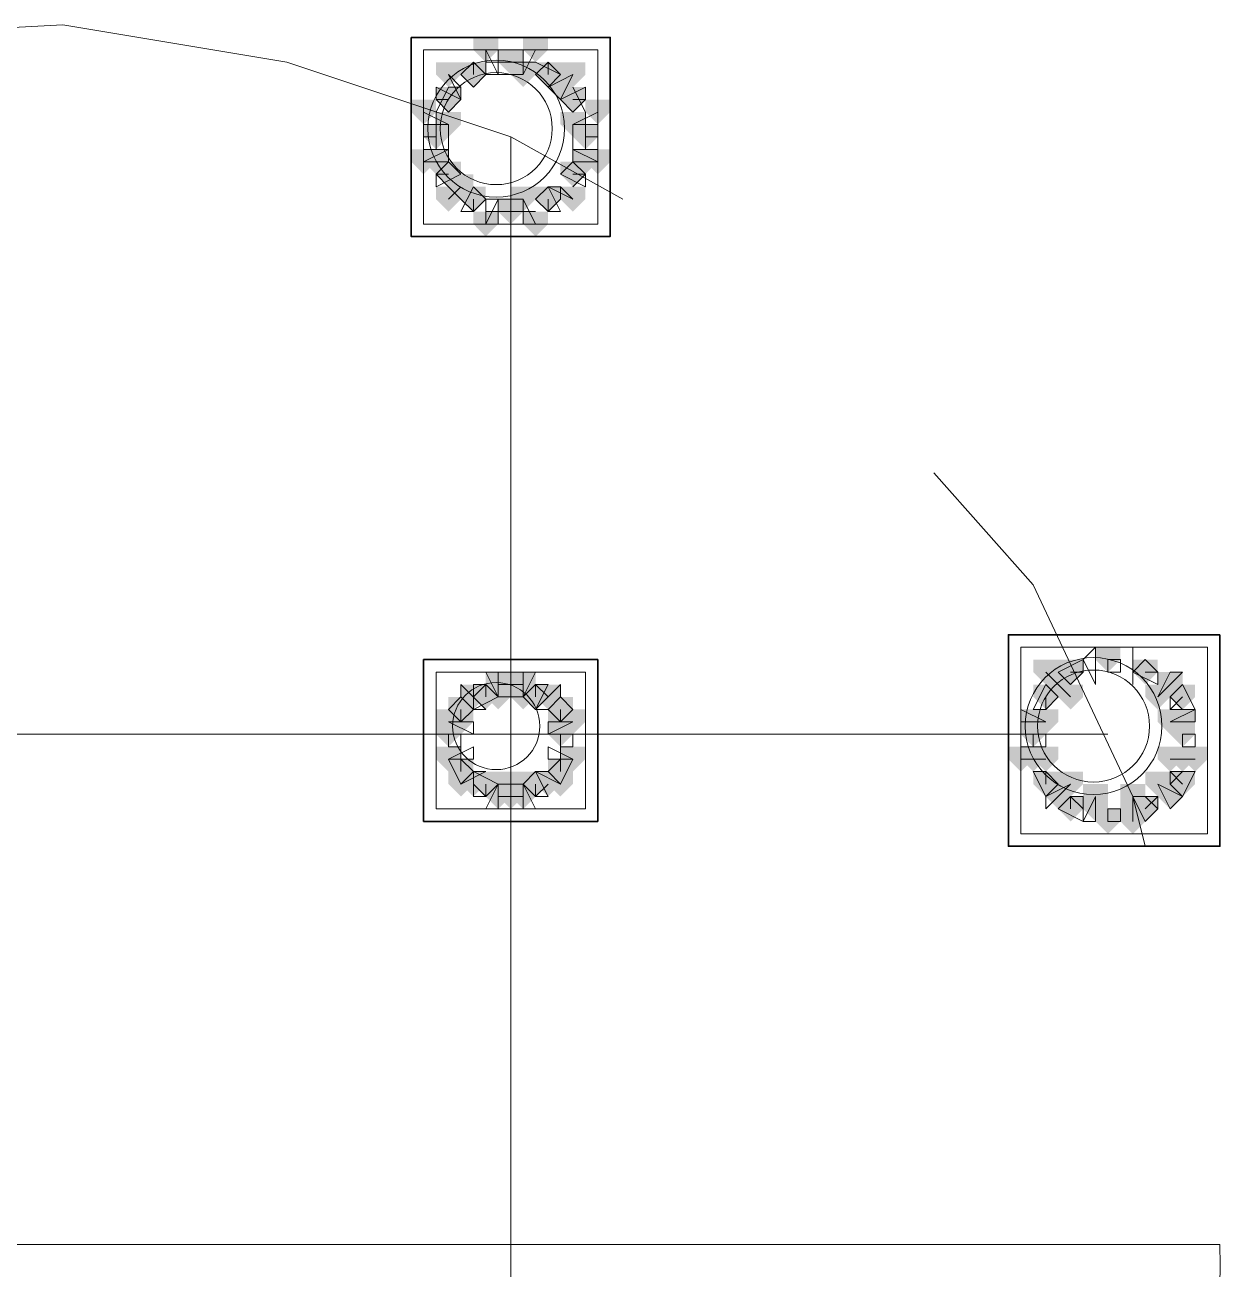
# Model space of a CAD drawing. Header units: millimetres. Extents: x 2315 to 4619, y 1334 to 1897.
# Drawn here: x 3626.15 to 3632.02, y 1554.59 to 1560.69 of the extents above; entities that cross this region are included whole.
import ezdxf

# ---------------------------------------------------------------- set-up
doc = ezdxf.new("R2010")
doc.units = ezdxf.units.MM
for name, color, linetype, true_color in [('PDF_10', 7, 'Continuous', 0x00b85c), ('PDF_AXIS', 7, 'Continuous', 0x00b85c), ('PDF_柱构件', 7, 'Continuous', 0x00b85c), ('PDF_转运站初步方案', 7, 'Continuous', 0x00b85c)]:
    doc.layers.add(name, color=color, linetype=linetype, true_color=true_color)
doc.layers.add('PDF_中心线层', color=1, linetype='Continuous')
doc.layers.add('PDF_粗实线层', color=7, linetype='Continuous')

msp = doc.modelspace()

# ---------------------------------------------------------------- hatches: boundary and pattern name
at = {"layer": 'PDF_10', "transparency": 33554559}
for points in [[(3628.5337, 1560.5703), (3628.4726, 1560.5703), (3628.4726, 1560.5093), (3628.5337, 1560.4482), (3628.5948, 1560.5093), (3628.5948, 1560.5703)], [(3628.5337, 1560.5703), (3628.4726, 1560.5703), (3628.4726, 1560.5093), (3628.5337, 1560.4482), (3628.5948, 1560.5093), (3628.5948, 1560.5703)], [(3628.5337, 1560.5703), (3628.4726, 1560.5703), (3628.4726, 1560.5093), (3628.5337, 1560.4482), (3628.5948, 1560.5093), (3628.5948, 1560.5703)], [(3628.3505, 1560.5093), (3628.2894, 1560.5093), (3628.2894, 1560.4482), (3628.3505, 1560.3871), (3628.4115, 1560.4482), (3628.4115, 1560.5093)], [(3628.3505, 1560.5093), (3628.2894, 1560.5093), (3628.2894, 1560.4482), (3628.3505, 1560.3871), (3628.4115, 1560.4482), (3628.4115, 1560.5093)], [(3628.7169, 1560.5093), (3628.6559, 1560.5093), (3628.6559, 1560.4482), (3628.7169, 1560.3871), (3628.778, 1560.4482), (3628.778, 1560.5093)], [(3628.7169, 1560.5093), (3628.6559, 1560.5093), (3628.6559, 1560.4482), (3628.7169, 1560.3871), (3628.778, 1560.4482), (3628.778, 1560.5093)], [(3628.2283, 1560.3871), (3628.1672, 1560.3871), (3628.1672, 1560.326), (3628.2283, 1560.2649), (3628.2894, 1560.326), (3628.2894, 1560.3871)], [(3628.2283, 1560.3871), (3628.1672, 1560.3871), (3628.1672, 1560.326), (3628.2283, 1560.2649), (3628.2894, 1560.326), (3628.2894, 1560.3871)], [(3628.8391, 1560.3871), (3628.778, 1560.3871), (3628.778, 1560.326), (3628.8391, 1560.2649), (3628.9002, 1560.326), (3628.9002, 1560.3871)], [(3628.8391, 1560.3871), (3628.778, 1560.3871), (3628.778, 1560.326), (3628.8391, 1560.2649), (3628.9002, 1560.326), (3628.9002, 1560.3871)], [(3628.1672, 1560.2039), (3628.1061, 1560.2039), (3628.1061, 1560.1428), (3628.1672, 1560.0817), (3628.2283, 1560.1428), (3628.2283, 1560.2039)], [(3628.1672, 1560.2039), (3628.1061, 1560.2039), (3628.1061, 1560.1428), (3628.1672, 1560.0817), (3628.2283, 1560.1428), (3628.2283, 1560.2039)], [(3628.9002, 1560.2039), (3628.8391, 1560.2039), (3628.8391, 1560.1428), (3628.9002, 1560.0817), (3628.9613, 1560.1428), (3628.9613, 1560.2039)], [(3628.9002, 1560.2039), (3628.8391, 1560.2039), (3628.8391, 1560.1428), (3628.9002, 1560.0817), (3628.9613, 1560.1428), (3628.9613, 1560.2039)], [(3628.2283, 1560.0206), (3628.1672, 1560.0206), (3628.1672, 1559.9595), (3628.2283, 1559.8985), (3628.2894, 1559.9595), (3628.2894, 1560.0206)], [(3628.2283, 1560.0206), (3628.1672, 1560.0206), (3628.1672, 1559.9595), (3628.2283, 1559.8985), (3628.2894, 1559.9595), (3628.2894, 1560.0206)], [(3628.8391, 1560.0206), (3628.778, 1560.0206), (3628.778, 1559.9595), (3628.8391, 1559.8985), (3628.9002, 1559.9595), (3628.9002, 1560.0206)], [(3628.8391, 1560.0206), (3628.778, 1560.0206), (3628.778, 1559.9595), (3628.8391, 1559.8985), (3628.9002, 1559.9595), (3628.9002, 1560.0206)], [(3628.3505, 1559.8985), (3628.2894, 1559.8985), (3628.2894, 1559.8374), (3628.3505, 1559.7763), (3628.4115, 1559.8374), (3628.4115, 1559.8985)], [(3628.3505, 1559.8985), (3628.2894, 1559.8985), (3628.2894, 1559.8374), (3628.3505, 1559.7763), (3628.4115, 1559.8374), (3628.4115, 1559.8985)], [(3628.7169, 1559.8985), (3628.6559, 1559.8985), (3628.6559, 1559.8374), (3628.7169, 1559.7763), (3628.778, 1559.8374), (3628.778, 1559.8985)], [(3628.7169, 1559.8985), (3628.6559, 1559.8985), (3628.6559, 1559.8374), (3628.7169, 1559.7763), (3628.778, 1559.8374), (3628.778, 1559.8985)], [(3628.5337, 1559.8374), (3628.4726, 1559.8374), (3628.4726, 1559.7763), (3628.5337, 1559.7152), (3628.5948, 1559.7763), (3628.5948, 1559.8374)], [(3628.5337, 1559.8374), (3628.4726, 1559.8374), (3628.4726, 1559.7763), (3628.5337, 1559.7152), (3628.5948, 1559.7763), (3628.5948, 1559.8374)], [(3631.4656, 1557.6385), (3631.4045, 1557.6385), (3631.4045, 1557.5774), (3631.4656, 1557.5163), (3631.5267, 1557.5774), (3631.5267, 1557.6385)], [(3631.4656, 1557.6385), (3631.4045, 1557.6385), (3631.4045, 1557.5774), (3631.4656, 1557.5163), (3631.5267, 1557.5774), (3631.5267, 1557.6385)], [(3631.2824, 1557.5774), (3631.2213, 1557.5774), (3631.2213, 1557.5163), (3631.2824, 1557.4552), (3631.3434, 1557.5163), (3631.3434, 1557.5774)], [(3631.2824, 1557.5774), (3631.2213, 1557.5774), (3631.2213, 1557.5163), (3631.2824, 1557.4552), (3631.3434, 1557.5163), (3631.3434, 1557.5774)], [(3631.2824, 1557.5774), (3631.2213, 1557.5774), (3631.2213, 1557.5163), (3631.2824, 1557.4552), (3631.3434, 1557.5163), (3631.3434, 1557.5774)], [(3631.6488, 1557.5774), (3631.5878, 1557.5774), (3631.5878, 1557.5163), (3631.6488, 1557.4552), (3631.7099, 1557.5163), (3631.7099, 1557.5774)], [(3631.6488, 1557.5774), (3631.5878, 1557.5774), (3631.5878, 1557.5163), (3631.6488, 1557.4552), (3631.7099, 1557.5163), (3631.7099, 1557.5774)], [(3628.5337, 1557.5163), (3628.4726, 1557.5163), (3628.4726, 1557.4552), (3628.5337, 1557.3941), (3628.5948, 1557.4552), (3628.5948, 1557.5163)], [(3628.5337, 1557.5163), (3628.4726, 1557.5163), (3628.4726, 1557.4552), (3628.5337, 1557.3941), (3628.5948, 1557.4552), (3628.5948, 1557.5163)], [(3628.5337, 1557.5163), (3628.4726, 1557.5163), (3628.4726, 1557.4552), (3628.5337, 1557.3941), (3628.5948, 1557.4552), (3628.5948, 1557.5163)], [(3628.4115, 1557.4552), (3628.3505, 1557.4552), (3628.3505, 1557.3941), (3628.4115, 1557.333), (3628.4726, 1557.3941), (3628.4726, 1557.4552)], [(3628.4115, 1557.4552), (3628.3505, 1557.4552), (3628.3505, 1557.3941), (3628.4115, 1557.333), (3628.4726, 1557.3941), (3628.4726, 1557.4552)], [(3628.6559, 1557.4552), (3628.5948, 1557.4552), (3628.5948, 1557.3941), (3628.6559, 1557.333), (3628.7169, 1557.3941), (3628.7169, 1557.4552)], [(3628.6559, 1557.4552), (3628.5948, 1557.4552), (3628.5948, 1557.3941), (3628.6559, 1557.333), (3628.7169, 1557.3941), (3628.7169, 1557.4552)], [(3631.1602, 1557.4552), (3631.0991, 1557.4552), (3631.0991, 1557.3941), (3631.1602, 1557.333), (3631.2213, 1557.3941), (3631.2213, 1557.4552)], [(3631.1602, 1557.4552), (3631.0991, 1557.4552), (3631.0991, 1557.3941), (3631.1602, 1557.333), (3631.2213, 1557.3941), (3631.2213, 1557.4552)], [(3631.8321, 1557.4552), (3631.771, 1557.4552), (3631.771, 1557.3941), (3631.8321, 1557.333), (3631.8932, 1557.3941), (3631.8932, 1557.4552)], [(3631.8321, 1557.4552), (3631.771, 1557.4552), (3631.771, 1557.3941), (3631.8321, 1557.333), (3631.8932, 1557.3941), (3631.8932, 1557.4552)], [(3628.2894, 1557.3941), (3628.2283, 1557.3941), (3628.2283, 1557.333), (3628.2894, 1557.272), (3628.3505, 1557.333), (3628.3505, 1557.3941)], [(3628.2894, 1557.3941), (3628.2283, 1557.3941), (3628.2283, 1557.333), (3628.2894, 1557.272), (3628.3505, 1557.333), (3628.3505, 1557.3941)], [(3628.2894, 1557.3941), (3628.2283, 1557.3941), (3628.2283, 1557.333), (3628.2894, 1557.272), (3628.3505, 1557.333), (3628.3505, 1557.3941)], [(3628.778, 1557.3941), (3628.7169, 1557.3941), (3628.7169, 1557.333), (3628.778, 1557.272), (3628.8391, 1557.333), (3628.8391, 1557.3941)], [(3628.778, 1557.3941), (3628.7169, 1557.3941), (3628.7169, 1557.333), (3628.778, 1557.272), (3628.8391, 1557.333), (3628.8391, 1557.3941)], [(3628.778, 1557.3941), (3628.7169, 1557.3941), (3628.7169, 1557.333), (3628.778, 1557.272), (3628.8391, 1557.333), (3628.8391, 1557.3941)], [(3628.2283, 1557.272), (3628.1672, 1557.272), (3628.1672, 1557.2109), (3628.2283, 1557.1498), (3628.2894, 1557.2109), (3628.2894, 1557.272)], [(3628.2283, 1557.272), (3628.1672, 1557.272), (3628.1672, 1557.2109), (3628.2283, 1557.1498), (3628.2894, 1557.2109), (3628.2894, 1557.272)], [(3628.778, 1557.272), (3628.7169, 1557.272), (3628.7169, 1557.2109), (3628.778, 1557.1498), (3628.8391, 1557.2109), (3628.8391, 1557.272)], [(3628.778, 1557.272), (3628.7169, 1557.272), (3628.7169, 1557.2109), (3628.778, 1557.1498), (3628.8391, 1557.2109), (3628.8391, 1557.272)], [(3631.0991, 1557.272), (3631.038, 1557.272), (3631.038, 1557.2109), (3631.0991, 1557.1498), (3631.1602, 1557.2109), (3631.1602, 1557.272)], [(3631.0991, 1557.272), (3631.038, 1557.272), (3631.038, 1557.2109), (3631.0991, 1557.1498), (3631.1602, 1557.2109), (3631.1602, 1557.272)], [(3631.8321, 1557.272), (3631.771, 1557.272), (3631.771, 1557.2109), (3631.8321, 1557.1498), (3631.8932, 1557.2109), (3631.8932, 1557.272)], [(3631.8321, 1557.272), (3631.771, 1557.272), (3631.771, 1557.2109), (3631.8321, 1557.1498), (3631.8932, 1557.2109), (3631.8932, 1557.272)], [(3628.2894, 1557.0887), (3628.2283, 1557.0887), (3628.2283, 1557.0276), (3628.2894, 1556.9666), (3628.3505, 1557.0276), (3628.3505, 1557.0887)], [(3628.2894, 1557.0887), (3628.2283, 1557.0887), (3628.2283, 1557.0276), (3628.2894, 1556.9666), (3628.3505, 1557.0276), (3628.3505, 1557.0887)], [(3628.778, 1557.0887), (3628.7169, 1557.0887), (3628.7169, 1557.0276), (3628.778, 1556.9666), (3628.8391, 1557.0276), (3628.8391, 1557.0887)], [(3628.778, 1557.0887), (3628.7169, 1557.0887), (3628.7169, 1557.0276), (3628.778, 1556.9666), (3628.8391, 1557.0276), (3628.8391, 1557.0887)], [(3628.4115, 1557.0276), (3628.3505, 1557.0276), (3628.3505, 1556.9666), (3628.4115, 1556.9055), (3628.4726, 1556.9666), (3628.4726, 1557.0276)], [(3628.4115, 1557.0276), (3628.3505, 1557.0276), (3628.3505, 1556.9666), (3628.4115, 1556.9055), (3628.4726, 1556.9666), (3628.4726, 1557.0276)], [(3628.6559, 1557.0276), (3628.5948, 1557.0276), (3628.5948, 1556.9666), (3628.6559, 1556.9055), (3628.7169, 1556.9666), (3628.7169, 1557.0276)], [(3628.6559, 1557.0276), (3628.5948, 1557.0276), (3628.5948, 1556.9666), (3628.6559, 1556.9055), (3628.7169, 1556.9666), (3628.7169, 1557.0276)], [(3631.1602, 1557.0276), (3631.0991, 1557.0276), (3631.0991, 1556.9666), (3631.1602, 1556.9055), (3631.2213, 1556.9666), (3631.2213, 1557.0276)], [(3631.1602, 1557.0276), (3631.0991, 1557.0276), (3631.0991, 1556.9666), (3631.1602, 1556.9055), (3631.2213, 1556.9666), (3631.2213, 1557.0276)], [(3631.8321, 1557.0276), (3631.771, 1557.0276), (3631.771, 1556.9666), (3631.8321, 1556.9055), (3631.8932, 1556.9666), (3631.8932, 1557.0276)], [(3631.8321, 1557.0276), (3631.771, 1557.0276), (3631.771, 1556.9666), (3631.8321, 1556.9055), (3631.8932, 1556.9666), (3631.8932, 1557.0276)], [(3628.5337, 1556.9666), (3628.4726, 1556.9666), (3628.4726, 1556.9055), (3628.5337, 1556.8444), (3628.5948, 1556.9055), (3628.5948, 1556.9666)], [(3628.5337, 1556.9666), (3628.4726, 1556.9666), (3628.4726, 1556.9055), (3628.5337, 1556.8444), (3628.5948, 1556.9055), (3628.5948, 1556.9666)], [(3628.5337, 1556.9666), (3628.4726, 1556.9666), (3628.4726, 1556.9055), (3628.5337, 1556.8444), (3628.5948, 1556.9055), (3628.5948, 1556.9666)], [(3631.2824, 1556.9055), (3631.2213, 1556.9055), (3631.2213, 1556.8444), (3631.2824, 1556.7833), (3631.3434, 1556.8444), (3631.3434, 1556.9055)], [(3631.2824, 1556.9055), (3631.2213, 1556.9055), (3631.2213, 1556.8444), (3631.2824, 1556.7833), (3631.3434, 1556.8444), (3631.3434, 1556.9055)], [(3631.6488, 1556.9055), (3631.5878, 1556.9055), (3631.5878, 1556.8444), (3631.6488, 1556.7833), (3631.7099, 1556.8444), (3631.7099, 1556.9055)], [(3631.6488, 1556.9055), (3631.5878, 1556.9055), (3631.5878, 1556.8444), (3631.6488, 1556.7833), (3631.7099, 1556.8444), (3631.7099, 1556.9055)], [(3631.4656, 1556.8444), (3631.4045, 1556.8444), (3631.4045, 1556.7833), (3631.4656, 1556.7222), (3631.5267, 1556.7833), (3631.5267, 1556.8444)], [(3631.4656, 1556.8444), (3631.4045, 1556.8444), (3631.4045, 1556.7833), (3631.4656, 1556.7222), (3631.5267, 1556.7833), (3631.5267, 1556.8444)]]:
    msp.add_hatch(color=256, dxfattribs=at).paths.add_polyline_path(points)
at = {"layer": 'PDF_柱构件', "transparency": 33554559}
for points in [[(3628.4115, 1560.6314), (3628.3505, 1560.6314), (3628.3505, 1560.5703), (3628.4115, 1560.5093), (3628.4726, 1560.5703), (3628.4726, 1560.6314)], [(3628.6559, 1560.6314), (3628.5948, 1560.6314), (3628.5948, 1560.5703), (3628.6559, 1560.5093), (3628.7169, 1560.5703), (3628.7169, 1560.6314)], [(3628.2283, 1560.5093), (3628.1672, 1560.5093), (3628.1672, 1560.4482), (3628.2283, 1560.3871), (3628.2894, 1560.4482), (3628.2894, 1560.5093)], [(3628.5948, 1560.5093), (3628.5337, 1560.5093), (3628.5337, 1560.4482), (3628.5948, 1560.3871), (3628.6559, 1560.4482), (3628.6559, 1560.5093)], [(3628.8391, 1560.5093), (3628.778, 1560.5093), (3628.778, 1560.4482), (3628.8391, 1560.3871), (3628.9002, 1560.4482), (3628.9002, 1560.5093)], [(3628.778, 1560.4482), (3628.7169, 1560.4482), (3628.7169, 1560.3871), (3628.778, 1560.326), (3628.8391, 1560.3871), (3628.8391, 1560.4482)], [(3628.1061, 1560.326), (3628.0451, 1560.326), (3628.0451, 1560.2649), (3628.1061, 1560.2039), (3628.1672, 1560.2649), (3628.1672, 1560.326)], [(3628.9613, 1560.326), (3628.9002, 1560.326), (3628.9002, 1560.2649), (3628.9613, 1560.2039), (3629.0223, 1560.2649), (3629.0223, 1560.326)], [(3628.2283, 1560.2649), (3628.1672, 1560.2649), (3628.1672, 1560.2039), (3628.2283, 1560.1428), (3628.2894, 1560.2039), (3628.2894, 1560.2649)], [(3628.8391, 1560.2649), (3628.778, 1560.2649), (3628.778, 1560.2039), (3628.8391, 1560.1428), (3628.9002, 1560.2039), (3628.9002, 1560.2649)], [(3628.1061, 1560.0817), (3628.0451, 1560.0817), (3628.0451, 1560.0206), (3628.1061, 1559.9595), (3628.1672, 1560.0206), (3628.1672, 1560.0817)], [(3628.1672, 1560.0817), (3628.1061, 1560.0817), (3628.1061, 1560.0206), (3628.1672, 1559.9595), (3628.2283, 1560.0206), (3628.2283, 1560.0817)], [(3628.9002, 1560.0817), (3628.8391, 1560.0817), (3628.8391, 1560.0206), (3628.9002, 1559.9595), (3628.9613, 1560.0206), (3628.9613, 1560.0817)], [(3628.9613, 1560.0817), (3628.9002, 1560.0817), (3628.9002, 1560.0206), (3628.9613, 1559.9595), (3629.0223, 1560.0206), (3629.0223, 1560.0817)], [(3628.2894, 1559.9595), (3628.2283, 1559.9595), (3628.2283, 1559.8985), (3628.2894, 1559.8374), (3628.3505, 1559.8985), (3628.3505, 1559.9595)], [(3628.2283, 1559.8985), (3628.1672, 1559.8985), (3628.1672, 1559.8374), (3628.2283, 1559.7763), (3628.2894, 1559.8374), (3628.2894, 1559.8985)], [(3628.5948, 1559.8985), (3628.5337, 1559.8985), (3628.5337, 1559.8374), (3628.5948, 1559.7763), (3628.6559, 1559.8374), (3628.6559, 1559.8985)], [(3628.8391, 1559.8985), (3628.778, 1559.8985), (3628.778, 1559.8374), (3628.8391, 1559.7763), (3628.9002, 1559.8374), (3628.9002, 1559.8985)], [(3628.4115, 1559.7763), (3628.3505, 1559.7763), (3628.3505, 1559.7152), (3628.4115, 1559.6541), (3628.4726, 1559.7152), (3628.4726, 1559.7763)], [(3628.6559, 1559.7763), (3628.5948, 1559.7763), (3628.5948, 1559.7152), (3628.6559, 1559.6541), (3628.7169, 1559.7152), (3628.7169, 1559.7763)], [(3631.1602, 1557.5774), (3631.0991, 1557.5774), (3631.0991, 1557.5163), (3631.1602, 1557.4552), (3631.2213, 1557.5163), (3631.2213, 1557.5774)], [(3628.4726, 1557.5163), (3628.4115, 1557.5163), (3628.4115, 1557.4552), (3628.4726, 1557.3941), (3628.5337, 1557.4552), (3628.5337, 1557.5163)], [(3628.5948, 1557.5163), (3628.5337, 1557.5163), (3628.5337, 1557.4552), (3628.5948, 1557.3941), (3628.6559, 1557.4552), (3628.6559, 1557.5163)], [(3631.2213, 1557.5163), (3631.1602, 1557.5163), (3631.1602, 1557.4552), (3631.2213, 1557.3941), (3631.2824, 1557.4552), (3631.2824, 1557.5163)], [(3631.771, 1557.5163), (3631.7099, 1557.5163), (3631.7099, 1557.4552), (3631.771, 1557.3941), (3631.8321, 1557.4552), (3631.8321, 1557.5163)], [(3628.3505, 1557.4552), (3628.2894, 1557.4552), (3628.2894, 1557.3941), (3628.3505, 1557.333), (3628.4115, 1557.3941), (3628.4115, 1557.4552)], [(3628.4726, 1557.4552), (3628.4115, 1557.4552), (3628.4115, 1557.3941), (3628.4726, 1557.333), (3628.5337, 1557.3941), (3628.5337, 1557.4552)], [(3628.5948, 1557.4552), (3628.5337, 1557.4552), (3628.5337, 1557.3941), (3628.5948, 1557.333), (3628.6559, 1557.3941), (3628.6559, 1557.4552)], [(3628.7169, 1557.4552), (3628.6559, 1557.4552), (3628.6559, 1557.3941), (3628.7169, 1557.333), (3628.778, 1557.3941), (3628.778, 1557.4552)], [(3631.2824, 1557.4552), (3631.2213, 1557.4552), (3631.2213, 1557.3941), (3631.2824, 1557.333), (3631.3434, 1557.3941), (3631.3434, 1557.4552)], [(3631.7099, 1557.4552), (3631.6488, 1557.4552), (3631.6488, 1557.3941), (3631.7099, 1557.333), (3631.771, 1557.3941), (3631.771, 1557.4552)], [(3628.2283, 1557.333), (3628.1672, 1557.333), (3628.1672, 1557.272), (3628.2283, 1557.2109), (3628.2894, 1557.272), (3628.2894, 1557.333)], [(3628.2894, 1557.333), (3628.2283, 1557.333), (3628.2283, 1557.272), (3628.2894, 1557.2109), (3628.3505, 1557.272), (3628.3505, 1557.333)], [(3628.778, 1557.333), (3628.7169, 1557.333), (3628.7169, 1557.272), (3628.778, 1557.2109), (3628.8391, 1557.272), (3628.8391, 1557.333)], [(3628.8391, 1557.333), (3628.778, 1557.333), (3628.778, 1557.272), (3628.8391, 1557.2109), (3628.9002, 1557.272), (3628.9002, 1557.333)], [(3631.0991, 1557.333), (3631.038, 1557.333), (3631.038, 1557.272), (3631.0991, 1557.2109), (3631.1602, 1557.272), (3631.1602, 1557.333)], [(3631.1602, 1557.333), (3631.0991, 1557.333), (3631.0991, 1557.272), (3631.1602, 1557.2109), (3631.2213, 1557.272), (3631.2213, 1557.333)], [(3631.771, 1557.333), (3631.7099, 1557.333), (3631.7099, 1557.272), (3631.771, 1557.2109), (3631.8321, 1557.272), (3631.8321, 1557.333)], [(3631.8321, 1557.333), (3631.771, 1557.333), (3631.771, 1557.272), (3631.8321, 1557.2109), (3631.8932, 1557.272), (3631.8932, 1557.333)], [(3628.2283, 1557.1498), (3628.1672, 1557.1498), (3628.1672, 1557.0887), (3628.2283, 1557.0276), (3628.2894, 1557.0887), (3628.2894, 1557.1498)], [(3628.8391, 1557.1498), (3628.778, 1557.1498), (3628.778, 1557.0887), (3628.8391, 1557.0276), (3628.9002, 1557.0887), (3628.9002, 1557.1498)], [(3631.038, 1557.1498), (3630.9769, 1557.1498), (3630.9769, 1557.0887), (3631.038, 1557.0276), (3631.0991, 1557.0887), (3631.0991, 1557.1498)], [(3631.0991, 1557.1498), (3631.038, 1557.1498), (3631.038, 1557.0887), (3631.0991, 1557.0276), (3631.1602, 1557.0887), (3631.1602, 1557.1498)], [(3631.1602, 1557.1498), (3631.0991, 1557.1498), (3631.0991, 1557.0887), (3631.1602, 1557.0276), (3631.2213, 1557.0887), (3631.2213, 1557.1498)], [(3631.771, 1557.1498), (3631.7099, 1557.1498), (3631.7099, 1557.0887), (3631.771, 1557.0276), (3631.8321, 1557.0887), (3631.8321, 1557.1498)], [(3631.8321, 1557.1498), (3631.771, 1557.1498), (3631.771, 1557.0887), (3631.8321, 1557.0276), (3631.8932, 1557.0887), (3631.8932, 1557.1498)], [(3631.8932, 1557.1498), (3631.8321, 1557.1498), (3631.8321, 1557.0887), (3631.8932, 1557.0276), (3631.9542, 1557.0887), (3631.9542, 1557.1498)], [(3628.2894, 1557.0276), (3628.2283, 1557.0276), (3628.2283, 1556.9666), (3628.2894, 1556.9055), (3628.3505, 1556.9666), (3628.3505, 1557.0276)], [(3628.3505, 1557.0276), (3628.2894, 1557.0276), (3628.2894, 1556.9666), (3628.3505, 1556.9055), (3628.4115, 1556.9666), (3628.4115, 1557.0276)], [(3628.4726, 1557.0276), (3628.4115, 1557.0276), (3628.4115, 1556.9666), (3628.4726, 1556.9055), (3628.5337, 1556.9666), (3628.5337, 1557.0276)], [(3628.5948, 1557.0276), (3628.5337, 1557.0276), (3628.5337, 1556.9666), (3628.5948, 1556.9055), (3628.6559, 1556.9666), (3628.6559, 1557.0276)], [(3628.7169, 1557.0276), (3628.6559, 1557.0276), (3628.6559, 1556.9666), (3628.7169, 1556.9055), (3628.778, 1556.9666), (3628.778, 1557.0276)], [(3628.778, 1557.0276), (3628.7169, 1557.0276), (3628.7169, 1556.9666), (3628.778, 1556.9055), (3628.8391, 1556.9666), (3628.8391, 1557.0276)], [(3631.2824, 1557.0276), (3631.2213, 1557.0276), (3631.2213, 1556.9666), (3631.2824, 1556.9055), (3631.3434, 1556.9666), (3631.3434, 1557.0276)], [(3631.7099, 1557.0276), (3631.6488, 1557.0276), (3631.6488, 1556.9666), (3631.7099, 1556.9055), (3631.771, 1556.9666), (3631.771, 1557.0276)], [(3628.4726, 1556.9666), (3628.4115, 1556.9666), (3628.4115, 1556.9055), (3628.4726, 1556.8444), (3628.5337, 1556.9055), (3628.5337, 1556.9666)], [(3628.5948, 1556.9666), (3628.5337, 1556.9666), (3628.5337, 1556.9055), (3628.5948, 1556.8444), (3628.6559, 1556.9055), (3628.6559, 1556.9666)], [(3631.2213, 1556.9666), (3631.1602, 1556.9666), (3631.1602, 1556.9055), (3631.2213, 1556.8444), (3631.2824, 1556.9055), (3631.2824, 1556.9666)], [(3631.4045, 1556.9666), (3631.3434, 1556.9666), (3631.3434, 1556.9055), (3631.4045, 1556.8444), (3631.4656, 1556.9055), (3631.4656, 1556.9666)], [(3631.5878, 1556.9666), (3631.5267, 1556.9666), (3631.5267, 1556.9055), (3631.5878, 1556.8444), (3631.6488, 1556.9055), (3631.6488, 1556.9666)], [(3631.771, 1556.9666), (3631.7099, 1556.9666), (3631.7099, 1556.9055), (3631.771, 1556.8444), (3631.8321, 1556.9055), (3631.8321, 1556.9666)], [(3631.4045, 1556.9055), (3631.3434, 1556.9055), (3631.3434, 1556.8444), (3631.4045, 1556.7833), (3631.4656, 1556.8444), (3631.4656, 1556.9055)], [(3631.5878, 1556.9055), (3631.5267, 1556.9055), (3631.5267, 1556.8444), (3631.5878, 1556.7833), (3631.6488, 1556.8444), (3631.6488, 1556.9055)], [(3631.5878, 1556.8444), (3631.5267, 1556.8444), (3631.5267, 1556.7833), (3631.5878, 1556.7222), (3631.6488, 1556.7833), (3631.6488, 1556.8444)]]:
    msp.add_hatch(color=256, dxfattribs=at).paths.add_polyline_path(points)
at = {"layer": 'PDF_转运站初步方案', "transparency": 33554559}
for points in [[(3628.5337, 1560.5703), (3628.4726, 1560.5703), (3628.4726, 1560.5093), (3628.5337, 1560.4482), (3628.5948, 1560.5093), (3628.5948, 1560.5703)], [(3628.5337, 1560.5703), (3628.4726, 1560.5703), (3628.4726, 1560.5093), (3628.5337, 1560.4482), (3628.5948, 1560.5093), (3628.5948, 1560.5703)], [(3628.3505, 1560.5093), (3628.2894, 1560.5093), (3628.2894, 1560.4482), (3628.3505, 1560.3871), (3628.4115, 1560.4482), (3628.4115, 1560.5093)], [(3628.3505, 1560.5093), (3628.2894, 1560.5093), (3628.2894, 1560.4482), (3628.3505, 1560.3871), (3628.4115, 1560.4482), (3628.4115, 1560.5093)], [(3628.7169, 1560.5093), (3628.6559, 1560.5093), (3628.6559, 1560.4482), (3628.7169, 1560.3871), (3628.778, 1560.4482), (3628.778, 1560.5093)], [(3628.7169, 1560.5093), (3628.6559, 1560.5093), (3628.6559, 1560.4482), (3628.7169, 1560.3871), (3628.778, 1560.4482), (3628.778, 1560.5093)], [(3628.2283, 1560.3871), (3628.1672, 1560.3871), (3628.1672, 1560.326), (3628.2283, 1560.2649), (3628.2894, 1560.326), (3628.2894, 1560.3871)], [(3628.2283, 1560.3871), (3628.1672, 1560.3871), (3628.1672, 1560.326), (3628.2283, 1560.2649), (3628.2894, 1560.326), (3628.2894, 1560.3871)], [(3628.8391, 1560.3871), (3628.778, 1560.3871), (3628.778, 1560.326), (3628.8391, 1560.2649), (3628.9002, 1560.326), (3628.9002, 1560.3871)], [(3628.8391, 1560.3871), (3628.778, 1560.3871), (3628.778, 1560.326), (3628.8391, 1560.2649), (3628.9002, 1560.326), (3628.9002, 1560.3871)], [(3628.1672, 1560.2039), (3628.1061, 1560.2039), (3628.1061, 1560.1428), (3628.1672, 1560.0817), (3628.2283, 1560.1428), (3628.2283, 1560.2039)], [(3628.1672, 1560.2039), (3628.1061, 1560.2039), (3628.1061, 1560.1428), (3628.1672, 1560.0817), (3628.2283, 1560.1428), (3628.2283, 1560.2039)], [(3628.9002, 1560.2039), (3628.8391, 1560.2039), (3628.8391, 1560.1428), (3628.9002, 1560.0817), (3628.9613, 1560.1428), (3628.9613, 1560.2039)], [(3628.9002, 1560.2039), (3628.8391, 1560.2039), (3628.8391, 1560.1428), (3628.9002, 1560.0817), (3628.9613, 1560.1428), (3628.9613, 1560.2039)], [(3628.2283, 1560.0206), (3628.1672, 1560.0206), (3628.1672, 1559.9595), (3628.2283, 1559.8985), (3628.2894, 1559.9595), (3628.2894, 1560.0206)], [(3628.2283, 1560.0206), (3628.1672, 1560.0206), (3628.1672, 1559.9595), (3628.2283, 1559.8985), (3628.2894, 1559.9595), (3628.2894, 1560.0206)], [(3628.8391, 1560.0206), (3628.778, 1560.0206), (3628.778, 1559.9595), (3628.8391, 1559.8985), (3628.9002, 1559.9595), (3628.9002, 1560.0206)], [(3628.8391, 1560.0206), (3628.778, 1560.0206), (3628.778, 1559.9595), (3628.8391, 1559.8985), (3628.9002, 1559.9595), (3628.9002, 1560.0206)], [(3628.3505, 1559.8985), (3628.2894, 1559.8985), (3628.2894, 1559.8374), (3628.3505, 1559.7763), (3628.4115, 1559.8374), (3628.4115, 1559.8985)], [(3628.3505, 1559.8985), (3628.2894, 1559.8985), (3628.2894, 1559.8374), (3628.3505, 1559.7763), (3628.4115, 1559.8374), (3628.4115, 1559.8985)], [(3628.7169, 1559.8985), (3628.6559, 1559.8985), (3628.6559, 1559.8374), (3628.7169, 1559.7763), (3628.778, 1559.8374), (3628.778, 1559.8985)], [(3628.7169, 1559.8985), (3628.6559, 1559.8985), (3628.6559, 1559.8374), (3628.7169, 1559.7763), (3628.778, 1559.8374), (3628.778, 1559.8985)], [(3628.5337, 1559.8374), (3628.4726, 1559.8374), (3628.4726, 1559.7763), (3628.5337, 1559.7152), (3628.5948, 1559.7763), (3628.5948, 1559.8374)], [(3628.5337, 1559.8374), (3628.4726, 1559.8374), (3628.4726, 1559.7763), (3628.5337, 1559.7152), (3628.5948, 1559.7763), (3628.5948, 1559.8374)], [(3631.4656, 1557.6385), (3631.4045, 1557.6385), (3631.4045, 1557.5774), (3631.4656, 1557.5163), (3631.5267, 1557.5774), (3631.5267, 1557.6385)], [(3631.4656, 1557.6385), (3631.4045, 1557.6385), (3631.4045, 1557.5774), (3631.4656, 1557.5163), (3631.5267, 1557.5774), (3631.5267, 1557.6385)], [(3631.2824, 1557.5774), (3631.2213, 1557.5774), (3631.2213, 1557.5163), (3631.2824, 1557.4552), (3631.3434, 1557.5163), (3631.3434, 1557.5774)], [(3631.2824, 1557.5774), (3631.2213, 1557.5774), (3631.2213, 1557.5163), (3631.2824, 1557.4552), (3631.3434, 1557.5163), (3631.3434, 1557.5774)], [(3631.6488, 1557.5774), (3631.5878, 1557.5774), (3631.5878, 1557.5163), (3631.6488, 1557.4552), (3631.7099, 1557.5163), (3631.7099, 1557.5774)], [(3631.6488, 1557.5774), (3631.5878, 1557.5774), (3631.5878, 1557.5163), (3631.6488, 1557.4552), (3631.7099, 1557.5163), (3631.7099, 1557.5774)], [(3628.5337, 1557.5163), (3628.4726, 1557.5163), (3628.4726, 1557.4552), (3628.5337, 1557.3941), (3628.5948, 1557.4552), (3628.5948, 1557.5163)], [(3628.5337, 1557.5163), (3628.4726, 1557.5163), (3628.4726, 1557.4552), (3628.5337, 1557.3941), (3628.5948, 1557.4552), (3628.5948, 1557.5163)], [(3628.4115, 1557.4552), (3628.3505, 1557.4552), (3628.3505, 1557.3941), (3628.4115, 1557.333), (3628.4726, 1557.3941), (3628.4726, 1557.4552)], [(3628.4115, 1557.4552), (3628.3505, 1557.4552), (3628.3505, 1557.3941), (3628.4115, 1557.333), (3628.4726, 1557.3941), (3628.4726, 1557.4552)], [(3628.6559, 1557.4552), (3628.5948, 1557.4552), (3628.5948, 1557.3941), (3628.6559, 1557.333), (3628.7169, 1557.3941), (3628.7169, 1557.4552)], [(3628.6559, 1557.4552), (3628.5948, 1557.4552), (3628.5948, 1557.3941), (3628.6559, 1557.333), (3628.7169, 1557.3941), (3628.7169, 1557.4552)], [(3631.1602, 1557.4552), (3631.0991, 1557.4552), (3631.0991, 1557.3941), (3631.1602, 1557.333), (3631.2213, 1557.3941), (3631.2213, 1557.4552)], [(3631.1602, 1557.4552), (3631.0991, 1557.4552), (3631.0991, 1557.3941), (3631.1602, 1557.333), (3631.2213, 1557.3941), (3631.2213, 1557.4552)], [(3631.8321, 1557.4552), (3631.771, 1557.4552), (3631.771, 1557.3941), (3631.8321, 1557.333), (3631.8932, 1557.3941), (3631.8932, 1557.4552)], [(3631.8321, 1557.4552), (3631.771, 1557.4552), (3631.771, 1557.3941), (3631.8321, 1557.333), (3631.8932, 1557.3941), (3631.8932, 1557.4552)], [(3628.2894, 1557.3941), (3628.2283, 1557.3941), (3628.2283, 1557.333), (3628.2894, 1557.272), (3628.3505, 1557.333), (3628.3505, 1557.3941)], [(3628.2894, 1557.3941), (3628.2283, 1557.3941), (3628.2283, 1557.333), (3628.2894, 1557.272), (3628.3505, 1557.333), (3628.3505, 1557.3941)], [(3628.778, 1557.3941), (3628.7169, 1557.3941), (3628.7169, 1557.333), (3628.778, 1557.272), (3628.8391, 1557.333), (3628.8391, 1557.3941)], [(3628.778, 1557.3941), (3628.7169, 1557.3941), (3628.7169, 1557.333), (3628.778, 1557.272), (3628.8391, 1557.333), (3628.8391, 1557.3941)], [(3628.2283, 1557.272), (3628.1672, 1557.272), (3628.1672, 1557.2109), (3628.2283, 1557.1498), (3628.2894, 1557.2109), (3628.2894, 1557.272)], [(3628.2283, 1557.272), (3628.1672, 1557.272), (3628.1672, 1557.2109), (3628.2283, 1557.1498), (3628.2894, 1557.2109), (3628.2894, 1557.272)], [(3628.778, 1557.272), (3628.7169, 1557.272), (3628.7169, 1557.2109), (3628.778, 1557.1498), (3628.8391, 1557.2109), (3628.8391, 1557.272)], [(3628.778, 1557.272), (3628.7169, 1557.272), (3628.7169, 1557.2109), (3628.778, 1557.1498), (3628.8391, 1557.2109), (3628.8391, 1557.272)], [(3631.0991, 1557.272), (3631.038, 1557.272), (3631.038, 1557.2109), (3631.0991, 1557.1498), (3631.1602, 1557.2109), (3631.1602, 1557.272)], [(3631.0991, 1557.272), (3631.038, 1557.272), (3631.038, 1557.2109), (3631.0991, 1557.1498), (3631.1602, 1557.2109), (3631.1602, 1557.272)], [(3631.8321, 1557.272), (3631.771, 1557.272), (3631.771, 1557.2109), (3631.8321, 1557.1498), (3631.8932, 1557.2109), (3631.8932, 1557.272)], [(3631.8321, 1557.272), (3631.771, 1557.272), (3631.771, 1557.2109), (3631.8321, 1557.1498), (3631.8932, 1557.2109), (3631.8932, 1557.272)], [(3628.2894, 1557.0887), (3628.2283, 1557.0887), (3628.2283, 1557.0276), (3628.2894, 1556.9666), (3628.3505, 1557.0276), (3628.3505, 1557.0887)], [(3628.2894, 1557.0887), (3628.2283, 1557.0887), (3628.2283, 1557.0276), (3628.2894, 1556.9666), (3628.3505, 1557.0276), (3628.3505, 1557.0887)], [(3628.778, 1557.0887), (3628.7169, 1557.0887), (3628.7169, 1557.0276), (3628.778, 1556.9666), (3628.8391, 1557.0276), (3628.8391, 1557.0887)], [(3628.778, 1557.0887), (3628.7169, 1557.0887), (3628.7169, 1557.0276), (3628.778, 1556.9666), (3628.8391, 1557.0276), (3628.8391, 1557.0887)], [(3628.4115, 1557.0276), (3628.3505, 1557.0276), (3628.3505, 1556.9666), (3628.4115, 1556.9055), (3628.4726, 1556.9666), (3628.4726, 1557.0276)], [(3628.4115, 1557.0276), (3628.3505, 1557.0276), (3628.3505, 1556.9666), (3628.4115, 1556.9055), (3628.4726, 1556.9666), (3628.4726, 1557.0276)], [(3628.6559, 1557.0276), (3628.5948, 1557.0276), (3628.5948, 1556.9666), (3628.6559, 1556.9055), (3628.7169, 1556.9666), (3628.7169, 1557.0276)], [(3628.6559, 1557.0276), (3628.5948, 1557.0276), (3628.5948, 1556.9666), (3628.6559, 1556.9055), (3628.7169, 1556.9666), (3628.7169, 1557.0276)], [(3631.1602, 1557.0276), (3631.0991, 1557.0276), (3631.0991, 1556.9666), (3631.1602, 1556.9055), (3631.2213, 1556.9666), (3631.2213, 1557.0276)], [(3631.1602, 1557.0276), (3631.0991, 1557.0276), (3631.0991, 1556.9666), (3631.1602, 1556.9055), (3631.2213, 1556.9666), (3631.2213, 1557.0276)], [(3631.8321, 1557.0276), (3631.771, 1557.0276), (3631.771, 1556.9666), (3631.8321, 1556.9055), (3631.8932, 1556.9666), (3631.8932, 1557.0276)], [(3631.8321, 1557.0276), (3631.771, 1557.0276), (3631.771, 1556.9666), (3631.8321, 1556.9055), (3631.8932, 1556.9666), (3631.8932, 1557.0276)], [(3628.5337, 1556.9666), (3628.4726, 1556.9666), (3628.4726, 1556.9055), (3628.5337, 1556.8444), (3628.5948, 1556.9055), (3628.5948, 1556.9666)], [(3628.5337, 1556.9666), (3628.4726, 1556.9666), (3628.4726, 1556.9055), (3628.5337, 1556.8444), (3628.5948, 1556.9055), (3628.5948, 1556.9666)], [(3631.2824, 1556.9055), (3631.2213, 1556.9055), (3631.2213, 1556.8444), (3631.2824, 1556.7833), (3631.3434, 1556.8444), (3631.3434, 1556.9055)], [(3631.2824, 1556.9055), (3631.2213, 1556.9055), (3631.2213, 1556.8444), (3631.2824, 1556.7833), (3631.3434, 1556.8444), (3631.3434, 1556.9055)], [(3631.6488, 1556.9055), (3631.5878, 1556.9055), (3631.5878, 1556.8444), (3631.6488, 1556.7833), (3631.7099, 1556.8444), (3631.7099, 1556.9055)], [(3631.6488, 1556.9055), (3631.5878, 1556.9055), (3631.5878, 1556.8444), (3631.6488, 1556.7833), (3631.7099, 1556.8444), (3631.7099, 1556.9055)], [(3631.4656, 1556.8444), (3631.4045, 1556.8444), (3631.4045, 1556.7833), (3631.4656, 1556.7222), (3631.5267, 1556.7833), (3631.5267, 1556.8444)], [(3631.4656, 1556.8444), (3631.4045, 1556.8444), (3631.4045, 1556.7833), (3631.4656, 1556.7222), (3631.5267, 1556.7833), (3631.5267, 1556.8444)]]:
    msp.add_hatch(color=256, dxfattribs=at).paths.add_polyline_path(points)

# ---------------------------------------------------------------- linework, layer by layer
at = {"layer": 'PDF_10', "lineweight": 18}
for points in [[(3628.2894, 1560.4482), (3628.3505, 1560.5093), (3628.3505, 1560.4482)], [(3628.4726, 1560.5093), (3628.5948, 1560.5093)], [(3628.6559, 1560.5093), (3628.778, 1560.4482)], [(3628.7169, 1560.4482), (3628.7169, 1560.5093)], [(3628.1672, 1560.2649), (3628.2283, 1560.3871)], [(3628.8391, 1560.3871), (3628.9002, 1560.2649)], [(3628.2283, 1560.326), (3628.1672, 1560.326)], [(3628.8391, 1560.326), (3628.9002, 1560.326)], [(3628.1672, 1560.0817), (3628.1672, 1560.2039)], [(3628.9002, 1560.2039), (3628.9002, 1560.0817)], [(3628.1672, 1560.1428), (3628.1061, 1560.1428)], [(3628.9002, 1560.1428), (3628.9613, 1560.1428)], [(3628.2283, 1559.8985), (3628.1672, 1559.9595), (3628.2283, 1559.9595)], [(3628.8391, 1559.9595), (3628.9002, 1559.9595), (3628.8391, 1559.8985)], [(3628.3505, 1559.8374), (3628.3505, 1559.7763), (3628.2894, 1559.8374)], [(3628.778, 1559.8374), (3628.7169, 1559.7763), (3628.7169, 1559.8374)], [(3628.5948, 1559.7763), (3628.4726, 1559.7763)], [(3628.5337, 1559.7763), (3628.5337, 1559.7152)], [(3631.5267, 1557.5774), (3631.4656, 1557.5774), (3631.4656, 1557.5163)], [(3631.3434, 1557.5163), (3631.2824, 1557.5163)], [(3631.7099, 1557.5163), (3631.6488, 1557.5163), (3631.7099, 1557.5163)], [(3628.4115, 1557.3941), (3628.4115, 1557.4552), (3628.3505, 1557.3941)], [(3628.5948, 1557.4552), (3628.4726, 1557.4552)], [(3628.7169, 1557.3941), (3628.6559, 1557.4552), (3628.6559, 1557.3941)], [(3631.1602, 1557.3941), (3631.1602, 1557.333), (3631.1602, 1557.3941)], [(3631.8321, 1557.333), (3631.771, 1557.3941)], [(3631.771, 1557.333), (3631.8321, 1557.3941)], [(3628.2894, 1557.333), (3628.2894, 1557.272)], [(3628.778, 1557.272), (3628.778, 1557.333)], [(3628.2894, 1557.2109), (3628.2283, 1557.2109), (3628.2283, 1557.1498)], [(3628.778, 1557.1498), (3628.778, 1557.2109), (3628.8391, 1557.2109)], [(3631.1602, 1557.2109), (3631.0991, 1557.2109), (3631.0991, 1557.1498)], [(3631.8321, 1557.1498), (3631.8321, 1557.2109), (3631.8932, 1557.2109)], [(3628.2894, 1557.0276), (3628.2894, 1557.0887), (3628.2894, 1557.0276)], [(3628.778, 1557.0276), (3628.778, 1557.0887), (3628.778, 1557.0276)], [(3631.1602, 1556.9666), (3631.1602, 1557.0276), (3631.1602, 1556.9666)], [(3631.771, 1556.9666), (3631.8321, 1557.0276)], [(3631.771, 1557.0276), (3631.8321, 1556.9666)], [(3628.3505, 1556.9666), (3628.4115, 1556.9055), (3628.4115, 1556.9666)], [(3628.6559, 1556.9666), (3628.6559, 1556.9055), (3628.7169, 1556.9666)], [(3628.4726, 1556.9055), (3628.5948, 1556.9055)], [(3631.2824, 1556.8444), (3631.2824, 1556.9055), (3631.3434, 1556.8444)], [(3631.6488, 1556.8444), (3631.7099, 1556.9055)], [(3631.6488, 1556.9055), (3631.7099, 1556.8444)], [(3631.4656, 1556.8444), (3631.4656, 1556.7833), (3631.5267, 1556.7833)]]:
    msp.add_lwpolyline(points, dxfattribs=at)
at = {"layer": 'PDF_AXIS', "lineweight": 18}
for points in [[(3628.1061, 1560.5703), (3628.1061, 1559.7152), (3628.9613, 1559.7152), (3628.9613, 1560.5703)], [(3631.9542, 1557.6385), (3631.9542, 1556.7222), (3631.038, 1556.7222), (3631.038, 1557.6385)], [(3628.9002, 1557.5163), (3628.9002, 1556.8444), (3628.1672, 1556.8444), (3628.1672, 1557.5163)]]:
    msp.add_lwpolyline(points, close=True, dxfattribs=at)
at = {"layer": 'PDF_中心线层', "color": 112, "lineweight": 18, "true_color": 0x00b85c}
for points in [[(3620.0434, 1554.7066), (3620.0434, 1555.2563), (3620.2877, 1556.3557), (3620.7153, 1557.4552), (3621.3261, 1558.3714), (3622.1202, 1559.2266), (3623.0364, 1559.8985), (3624.0748, 1560.326), (3625.1742, 1560.6314), (3626.3348, 1560.6925), (3627.4342, 1560.5093), (3628.5337, 1560.1428), (3629.0834, 1559.8374)], [(3628.5337, 1549.2093), (3628.5337, 1560.1428)], [(3630.6105, 1558.4936), (3631.0991, 1557.9439), (3631.5878, 1556.9055), (3631.6488, 1556.6612)], [(3620.5932, 1557.2109), (3631.4656, 1557.2109)], [(3632.0153, 1554.7066), (3620.0434, 1554.7066), (3632.0153, 1554.7066)]]:
    msp.add_lwpolyline(points, dxfattribs=at)
msp.add_arc((3626.077, 1554.6164), 5.939, 239.20546, 0.87023, dxfattribs=at)
at = {"layer": 'PDF_柱构件', "lineweight": 18}
for points in [[(3628.4115, 1560.5703), (3628.4115, 1560.4482), (3628.4726, 1560.4482)], [(3628.4726, 1560.4482), (3628.5948, 1560.4482), (3628.5948, 1560.5703), (3628.4726, 1560.5703)], [(3628.6559, 1560.5703), (3628.5948, 1560.4482)], [(3628.3505, 1560.3871), (3628.4115, 1560.4482), (3628.3505, 1560.5093), (3628.2894, 1560.4482)], [(3628.6559, 1560.4482), (3628.7169, 1560.3871), (3628.778, 1560.4482), (3628.7169, 1560.5093)], [(3628.2283, 1560.4482), (3628.2894, 1560.326), (3628.2894, 1560.3871)], [(3628.8391, 1560.4482), (3628.7169, 1560.3871), (3628.778, 1560.326)], [(3628.2283, 1560.2649), (3628.2894, 1560.326), (3628.1672, 1560.3871), (3628.1672, 1560.326)], [(3628.778, 1560.326), (3628.8391, 1560.2649), (3628.9002, 1560.326), (3628.9002, 1560.3871)], [(3628.1061, 1560.2649), (3628.2283, 1560.2039)], [(3628.9613, 1560.2649), (3628.8391, 1560.2039)], [(3628.2283, 1560.0817), (3628.2283, 1560.2039), (3628.1061, 1560.2039), (3628.1061, 1560.0817)], [(3628.8391, 1560.2039), (3628.8391, 1560.0817), (3628.9613, 1560.0817), (3628.9613, 1560.2039)], [(3628.1061, 1560.0206), (3628.2283, 1560.0206), (3628.2283, 1560.0817)], [(3628.9613, 1560.0206), (3628.8391, 1560.0817), (3628.8391, 1560.0206)], [(3628.2894, 1559.9595), (3628.2283, 1560.0206), (3628.1672, 1559.9595), (3628.1672, 1559.8985)], [(3628.8391, 1560.0206), (3628.778, 1559.9595), (3628.9002, 1559.8985), (3628.9002, 1559.9595)], [(3628.2283, 1559.8374), (3628.2894, 1559.8985)], [(3628.4115, 1559.8374), (3628.3505, 1559.8985), (3628.2894, 1559.7763), (3628.3505, 1559.7763)], [(3628.7169, 1559.8985), (3628.6559, 1559.8374), (3628.7169, 1559.7763), (3628.778, 1559.7763)], [(3628.8391, 1559.8374), (3628.778, 1559.8985), (3628.7169, 1559.8985)], [(3628.4115, 1559.7152), (3628.4726, 1559.8374), (3628.4115, 1559.8374)], [(3628.5948, 1559.8374), (3628.4726, 1559.8374), (3628.4726, 1559.7152), (3628.5948, 1559.7152)], [(3628.6559, 1559.7152), (3628.5948, 1559.8374)], [(3631.4045, 1557.6385), (3631.4045, 1557.5163), (3631.4045, 1557.4552), (3631.3434, 1557.5774)], [(3631.3434, 1557.5163), (3631.2824, 1557.4552), (3631.2213, 1557.5163), (3631.3434, 1557.5774)], [(3631.5267, 1557.5163), (3631.4656, 1557.5163), (3631.4656, 1557.5774), (3631.5267, 1557.5774)], [(3631.7099, 1557.4552), (3631.5878, 1557.5163), (3631.6488, 1557.5774), (3631.7099, 1557.5163)], [(3628.4726, 1557.5163), (3628.4726, 1557.3941), (3628.4115, 1557.5163)], [(3628.5948, 1557.3941), (3628.4726, 1557.3941), (3628.4726, 1557.5163), (3628.5948, 1557.5163)], [(3628.6559, 1557.5163), (3628.5948, 1557.3941), (3628.5948, 1557.5163)], [(3631.1602, 1557.5163), (3631.2824, 1557.3941)], [(3631.8321, 1557.5163), (3631.7099, 1557.3941), (3631.771, 1557.5163)], [(3628.2894, 1557.4552), (3628.4115, 1557.333), (3628.3505, 1557.333), (3628.2894, 1557.3941)], [(3628.4726, 1557.3941), (3628.3505, 1557.333), (3628.3505, 1557.4552), (3628.4115, 1557.4552)], [(3628.6559, 1557.333), (3628.5948, 1557.3941), (3628.6559, 1557.4552), (3628.7169, 1557.4552)], [(3628.778, 1557.3941), (3628.7169, 1557.333), (3628.6559, 1557.333), (3628.778, 1557.4552)], [(3631.2213, 1557.3941), (3631.1602, 1557.333), (3631.0991, 1557.333), (3631.1602, 1557.4552)], [(3631.771, 1557.333), (3631.771, 1557.3941), (3631.8321, 1557.4552), (3631.8932, 1557.333)], [(3628.3505, 1557.333), (3628.2894, 1557.272), (3628.2283, 1557.333), (3628.2894, 1557.3941)], [(3628.778, 1557.272), (3628.7169, 1557.333), (3628.778, 1557.3941), (3628.8391, 1557.333)], [(3631.038, 1557.333), (3631.1602, 1557.272), (3631.038, 1557.272)], [(3631.8932, 1557.272), (3631.771, 1557.272), (3631.8932, 1557.333)], [(3628.2283, 1557.272), (3628.3505, 1557.272), (3628.3505, 1557.2109)], [(3628.8391, 1557.272), (3628.7169, 1557.2109), (3628.7169, 1557.272)], [(3628.2894, 1557.2109), (3628.2894, 1557.1498), (3628.2283, 1557.1498), (3628.2283, 1557.2109)], [(3628.778, 1557.1498), (3628.778, 1557.2109), (3628.8391, 1557.2109), (3628.8391, 1557.1498)], [(3631.1602, 1557.2109), (3631.1602, 1557.1498), (3631.038, 1557.1498), (3631.038, 1557.2109)], [(3631.8321, 1557.1498), (3631.8321, 1557.2109), (3631.8932, 1557.2109), (3631.8932, 1557.1498)], [(3628.2283, 1557.0887), (3628.3505, 1557.1498), (3628.3505, 1557.0887)], [(3628.8391, 1557.0887), (3628.7169, 1557.0887), (3628.7169, 1557.1498)], [(3628.2894, 1557.0887), (3628.3505, 1557.0276), (3628.2894, 1556.9666), (3628.2283, 1557.0887)], [(3628.7169, 1557.0276), (3628.778, 1557.0887), (3628.8391, 1557.0887), (3628.778, 1556.9666)], [(3631.038, 1557.0887), (3631.1602, 1557.0887)], [(3631.8932, 1557.0887), (3631.771, 1557.0887)], [(3628.2894, 1556.9666), (3628.3505, 1557.0276), (3628.4115, 1557.0276)], [(3628.3505, 1557.0276), (3628.4726, 1556.9666), (3628.4115, 1556.9055), (3628.3505, 1556.9055)], [(3628.5948, 1556.9666), (3628.6559, 1557.0276), (3628.7169, 1556.9055), (3628.6559, 1556.9055)], [(3628.778, 1556.9666), (3628.6559, 1557.0276), (3628.7169, 1557.0276)], [(3631.1602, 1557.0276), (3631.2213, 1556.9666), (3631.1602, 1556.9055), (3631.0991, 1557.0276)], [(3631.771, 1556.9666), (3631.771, 1557.0276), (3631.8932, 1557.0276), (3631.8321, 1556.9055)], [(3628.4115, 1556.8444), (3628.4726, 1556.9666), (3628.4726, 1556.8444)], [(3628.4726, 1556.9666), (3628.5948, 1556.9666), (3628.5948, 1556.8444), (3628.4726, 1556.8444)], [(3628.5948, 1556.8444), (3628.5948, 1556.9666), (3628.6559, 1556.8444)], [(3631.1602, 1556.9055), (3631.2824, 1556.9666), (3631.1602, 1556.8444)], [(3631.771, 1556.8444), (3631.7099, 1556.9666), (3631.8321, 1556.9055)], [(3631.2824, 1556.9055), (3631.3434, 1556.9055), (3631.3434, 1556.7833), (3631.2213, 1556.8444)], [(3631.3434, 1556.7833), (3631.4045, 1556.9055), (3631.4045, 1556.7833)], [(3631.5878, 1556.7833), (3631.5878, 1556.9055)], [(3631.5878, 1556.9055), (3631.7099, 1556.9055), (3631.7099, 1556.8444), (3631.6488, 1556.7833)], [(3631.4656, 1556.8444), (3631.5267, 1556.8444), (3631.5267, 1556.7833), (3631.4656, 1556.7833)]]:
    msp.add_lwpolyline(points, close=True, dxfattribs=at)
for points in [[(3628.4115, 1560.5093), (3628.4726, 1560.5093)], [(3628.5948, 1560.5093), (3628.6559, 1560.5093)], [(3628.2283, 1560.3871), (3628.2894, 1560.3871)], [(3628.1672, 1560.2039), (3628.1672, 1560.2649)], [(3628.9002, 1560.2649), (3628.9002, 1560.2039)], [(3628.2894, 1559.8374), (3628.2283, 1559.8985)], [(3628.778, 1559.8985), (3628.778, 1559.8374)], [(3628.4726, 1559.7763), (3628.4115, 1559.7763)], [(3628.6559, 1559.7763), (3628.5948, 1559.7763)], [(3631.5878, 1557.5774), (3631.5878, 1557.4552), (3631.5878, 1557.5163), (3631.5878, 1557.6385), (3631.5878, 1557.5774), (3631.5878, 1557.5163)], [(3631.4045, 1557.5774), (3631.4045, 1557.5163)], [(3628.2894, 1557.1498), (3628.2894, 1557.0887)], [(3628.778, 1557.0887), (3628.778, 1557.1498)]]:
    msp.add_lwpolyline(points, dxfattribs=at)
at = {"layer": 'PDF_粗实线层', "color": 112, "lineweight": 35, "true_color": 0x00b85c}
for points in [[(3628.0451, 1560.6314), (3628.0451, 1559.6541), (3629.0223, 1559.6541), (3629.0223, 1560.6314)], [(3632.0153, 1557.6995), (3632.0153, 1556.6612), (3630.9769, 1556.6612), (3630.9769, 1557.6995)], [(3628.9613, 1557.5774), (3628.1061, 1557.5774), (3628.1061, 1556.7833), (3628.9613, 1556.7833)]]:
    msp.add_lwpolyline(points, close=True, dxfattribs=at)
at = {"layer": 'PDF_转运站初步方案', "lineweight": 18}
for centre, radius in [((3628.4627, 1560.1834), 0.3359), ((3628.4627, 1560.1834), 0.2749), ((3631.3947, 1557.2514), 0.3359), ((3631.3947, 1557.2514), 0.2749), ((3628.4627, 1557.2514), 0.2138), ((3628.4627, 1557.2514), 0.2138)]:
    msp.add_circle(centre, radius, dxfattribs=at)

doc.saveas('drawing.dxf')
